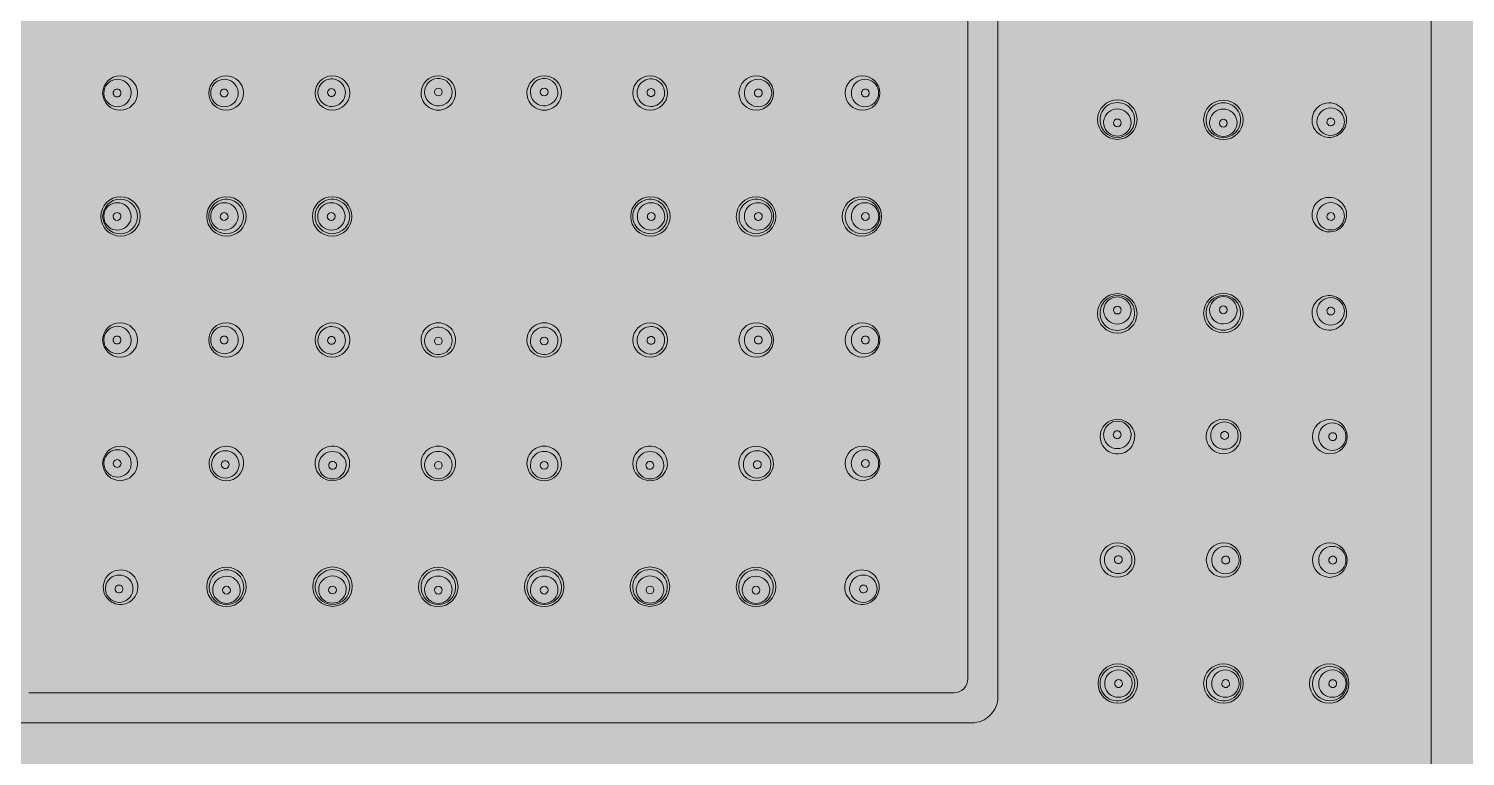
# Model space of a CAD drawing. Header units: metres. Extents: x 8 to 2416, y -346 to 476.
# Drawn here: x 221.1874 to 221.3131, y -110.3535 to -110.2898 of the extents above; entities that cross this region are included whole.
import ezdxf

# ---------------------------------------------------------------- set-up
doc = ezdxf.new("R2010")
doc.units = ezdxf.units.M
doc.linetypes.add('0', pattern=[0])
doc.layers.get('0').update_dxf_attribs({"color": 250, "linetype": '0', "lineweight": 20})
doc.layers.add('baños', color=140, linetype='Continuous', lineweight=0)
doc.layers.add('PLAFON', color=253, linetype='Continuous', lineweight=5)
doc.styles.get("Standard").update_dxf_attribs({"font": 'arial.ttf', "height": 0.1875})

# ---------------------------------------------------------------- blocks, each defined once
blk = doc.blocks.new('A$C3bae67db')
at = {"layer": 'baños'}
for p, q in [((0.1443225757108735, 0.142043857970684), (0.1443225754321134, 0.05795731748658994)), ((0.1416938727786032, 0.1404659088862488), (0.1416938727786032, 0.05953413947369057)), ((0.05953425239812304, 0.05830626942536554), (0.1404660027303066, 0.05830626942536554)), ((0.05795743052766511, 0.05567756672882496), (0.1420428246007646, 0.05567756672882496))]:
    blk.add_line(p, q, dxfattribs=at)
blk.add_lwpolyline([(0.1822216636463319, 0.1822215602621071), (0.01777859148198413, 0.1822215602621071), (0.01777859148198413, 0.0177784880978038), (0.1822216636463319, 0.0177784880978038)], close=True, dxfattribs=at)
for centre, radius in [((0.09537011069431856, 0.1108947767265462), 0.0003427381330779128), ((0.1046301444341111, 0.1108947767265462), 0.0003427381330779128), ((0.1547765172470204, 0.1084808384551543), 0.001726273626168971), ((0.1640530075146867, 0.1084584461727509), 0.001726273626168971), ((0.06756904067282221, 0.1000025628189221), 0.001726273626168971), ((0.0768350682250798, 0.1000025628189221), 0.001726273626168971), ((0.08607355345083079, 0.1000025633621178), 0.001726273626168971), ((0.1139267016775989, 0.1000025633621178), 0.001726273626168971), ((0.1231651869033499, 0.1000025628189221), 0.001726273626168971), ((0.1324312144556075, 0.1000025628189221), 0.001726273626168971), ((0.1547765172470204, 0.0915192099047566), 0.001726273626168971), ((0.1640530075146867, 0.09154160218716001), 0.001726273626168971), ((0.09537011069431856, 0.0891052716333931), 0.0003427381330779128), ((0.1046301444341111, 0.0891052716333931), 0.0003427381330779128), ((0.0768350682250798, 0.0675740050237934), 0.001726273626168971), ((0.0861115584927461, 0.06759639730619682), 0.001726273626168971), ((0.09536712332959496, 0.0675740050237934), 0.001726273626168971), ((0.1046331317988347, 0.0675740050237934), 0.001726273626168971), ((0.1138886966356836, 0.06759639730619682), 0.001726273626168971), ((0.1231651869033499, 0.0675740050237934), 0.001726273626168971), ((0.1548145222889357, 0.05911304384883564), 0.001726273626168971), ((0.1640530075146867, 0.05911304439203136), 0.001726273626168971), ((0.173318640134104, 0.05911006940277375), 0.001726273626168971)]:
    blk.add_circle(centre, radius, dxfattribs=at)
for centre, radius, start, end in [((0.06752527855149992, 0.1107919070824366), 0.001523803867774046, 0.5837768436947157, 179.4152251325285), ((0.06729877940477991, 0.110815379393209), 0.001193765217027741, 19.32207136788142, 180.363403610891), ((0.07680929608221732, 0.1108008638764133), 0.001515211808342921, 0.2639760559234214, 179.7336847053708), ((0.07665652931444811, 0.110812731748176), 0.001198002720139636, 19.54098254232294, 180.1675718781783), ((0.08610443670789891, 0.1108022639173427), 0.001515211808342921, 0.2663152946292405, 179.7360239440766), ((0.08603844434895791, 0.110841258458656), 0.001201160737011495, 8.702909777498146, 147.0834398944907), ((0.09536732874329346, 0.1108130466571069), 0.001508175096699564, 0.3875553460212671, 179.6135214827309), ((0.0953710932307672, 0.1108833412553665), 0.001200198361899698, 199.7612507028317, 179.9592501936951), ((0.1046329263851362, 0.1108130466571069), 0.001508175096699564, 0.386478517269135, 179.6124446539788), ((0.1046291618976625, 0.1108833412553665), 0.001200198361899698, 0.04074980630490895, 340.2387492971683), ((0.1138958184205308, 0.1108022639173427), 0.001515211808342921, 0.2639760559234214, 179.7336847053708), ((0.1139618107794718, 0.110841258458656), 0.001201160737011495, 32.91656010550926, 171.2970902225019), ((0.1231909590462124, 0.1108008638764133), 0.001515211808342921, 0.2663152946292405, 179.7360239440766), ((0.1233437258139816, 0.110812731748176), 0.001198002720139636, 359.8324281218217, 160.4590174576771), ((0.1324749765769297, 0.1107919070824366), 0.001523803867774046, 0.5847748674714536, 179.4162231563053), ((0.1327014757236498, 0.110815379393209), 0.001193765217027741, 359.636596389109, 160.6779286321186), ((0.06752527882002823, 0.1108227180483183), 0.001523801172583426, 180.5737534540958, 359.4252485220948), ((0.06731282925346704, 0.11080775025669), 0.001207791056576054, 179.9972663805075, 199.4636292666915), ((0.06730058426768437, 0.1108002946866904), 0.001193765215403577, 199.3220712593833, 0.3634045924781659), ((0.06726369211531846, 0.1108098626395062), 0.0003407458622599414, 6.35093158794635e-11, 180.3292931579268), ((0.06726370329096198, 0.1108059736208347), 0.0003407568798300127, 179.6753688899595, 0.6539242679389679), ((0.06728653441490451, 0.1108079238233515), 0.001207791059114692, 359.9972673894018, 19.46362924008448), ((0.07680929635802158, 0.1108143751269139), 0.001515209523409549, 180.2445972809356, 359.7530634803589), ((0.07666289127263326, 0.1108091962723208), 0.001204359554630129, 179.9984916965057, 199.6016971446696), ((0.07665732812273518, 0.1108058676051584), 0.001198002774692498, 199.5409847640694, 355.6504272075318), ((0.07663254866423586, 0.1108104583463714), 0.0003418119665339049, 359.8552793012769, 180.1515735499855), ((0.07663254876996461, 0.1108086907326467), 0.0003418119665338834, 179.8552793012768, 0.1515735499854856), ((0.07664612589400122, 0.1108081331269872), 0.001209345381516621, 355.5836531630925, 19.58144326290454), ((0.08610443643209464, 0.1108157751678434), 0.001515209523409549, 180.2469365196411, 359.7554027190644), ((0.08603844434941266, 0.1108412584590255), 0.001201160736598691, 147.0834398431392, 202.9431687113481), ((0.08602225566772859, 0.1108489768958449), 0.0003418119665339049, 359.8484264500146, 180.1447206987231), ((0.08602225556199983, 0.1108472092820918), 0.0003418119665338834, 179.8484264500145, 0.1447206987231602), ((0.08603844435623387, 0.1108412584572918), 0.001201160729709154, 337.4823809651804, 8.702909875497538), ((0.0953673287696688, 0.1108102539195883), 0.001508196546264781, 179.5074288684401, 0.4936479602929344), ((0.09529917106959829, 0.110863793062741), 0.001128460337495796, 178.9640748255869, 199.9974153185455), ((0.1046329263587609, 0.1108102539195883), 0.001508196546264781, 179.5063520397071, 0.4925711315599271), ((0.1047010840588314, 0.110863793062741), 0.001128460337495796, 340.0025846814546, 1.035925174413134), ((0.113895818696335, 0.1108157751678434), 0.001515209523409549, 180.2445972809356, 359.7530634803589), ((0.1139618107721958, 0.1108412584572918), 0.001201160729709154, 171.2970901245025, 202.5176190348197), ((0.1139779994607011, 0.1108489768958449), 0.0003418119665339049, 359.8552793012769, 180.1515735499855), ((0.1139779995664298, 0.1108472092820918), 0.0003418119665338834, 179.8552793012768, 0.1515735499854856), ((0.113961810779017, 0.1108412584590255), 0.001201160736598691, 337.0568312886519, 32.91656015686085), ((0.1231909587704081, 0.1108143751269139), 0.001515209523409549, 180.2469365196411, 359.7554027190644), ((0.1233541292344285, 0.1108081331269872), 0.001209345381516621, 160.4185567370955, 184.4163468369073), ((0.1233429270056945, 0.1108058676051584), 0.001198002774692498, 184.3495727924682, 340.4590152359306), ((0.1233677064641938, 0.1108104583463714), 0.0003418119665339049, 359.8484264500146, 180.1447206987231), ((0.1233677063584651, 0.1108086907326467), 0.0003418119665338834, 179.8484264500145, 0.1447206987231602), ((0.1233373638557964, 0.1108091962723208), 0.001204359554630129, 340.3983028553304, 0.00150830349425744), ((0.1324749763084014, 0.1108227180483183), 0.001523801172583426, 180.5747514779052, 359.4262465459042), ((0.1326996708607453, 0.1108002946866904), 0.001193765215403577, 179.6365954075218, 340.6779287406165), ((0.1327137207135252, 0.1108079238233515), 0.001207791059114692, 160.5363707599155, 180.0027326105982), ((0.1327365518374677, 0.1108059736208347), 0.0003407568798300127, 179.346075732061, 0.324631110040522), ((0.1327365630131112, 0.1108098626395062), 0.0003407458622599414, 359.6707068420732, 179.9999999999365), ((0.13268742587519, 0.11080775025669), 0.001207791056576054, 340.5363707333084, 0.002733619492575247), ((0.08603850400498914, 0.1108251943206753), 0.001195045438537086, 202.2327774254911, 338.1927723495052), ((0.1139617511234405, 0.1108251943206753), 0.001195045438537086, 201.8072276504948, 337.7672225745089), ((0.154777441690177, 0.1084667821483158), 0.001508967363600021, 357.8229479661159, 182.0301807567156), ((0.1547775826986904, 0.1082212243855061), 0.001202472454991783, 0.3589689066509878, 160.1830485852777), ((0.1640520830717573, 0.1084443898659124), 0.001508967363600021, 357.9698192432843, 182.1770520338841), ((0.1640519420630167, 0.1081988321031027), 0.001202472454991783, 19.81695141472233, 179.641031093349), ((0.1733140727449349, 0.1084461868578792), 0.001506273214753162, 99.63511704464479, 220.4695800463549), ((0.1734402821137078, 0.1082990322886026), 0.001200817506817739, 19.91561343165329, 180.0931729945744), ((0.1733119021703455, 0.1084298858001951), 0.001521988814155353, 328.366663832522, 99.45184743878444), ((0.1547774034986755, 0.1084369845677777), 0.001508167584307319, 180.8988493815665, 359.0998149017749), ((0.1547655772292469, 0.1082285817889677), 0.001188687084480606, 160.3205009243842, 179.9977989997734), ((0.1547793454006037, 0.1082361627036228), 0.001202478864778748, 180.359042434974, 339.950480320251), ((0.1547786323117375, 0.1081910681110294), 0.0003427216785175545, 0.3316643734356975, 179.6745511584029), ((0.1547786320986884, 0.1081949986921309), 0.0003427216785174244, 180.3316643732419, 359.6745511585951), ((0.1547913287991118, 0.1082288056054104), 0.001188702755491038, 340.0855827822091, 359.9977080007025), ((0.1640521212630315, 0.1084145922853459), 0.001508167584307319, 180.9001850982253, 359.1011506184335), ((0.1640381959625952, 0.108206413323007), 0.001188702755491038, 180.0022919992975, 199.9144172177911), ((0.1640501793613307, 0.108213770421191), 0.001202478864778748, 200.049519679749, 359.640957565026), ((0.1640508924499695, 0.1081686758285976), 0.0003427216785175545, 0.325448841597066, 179.6683356265643), ((0.164050892663246, 0.1081726064097275), 0.0003427216785174244, 180.3254488414049, 359.6683356267581), ((0.1640639475326875, 0.1082061895065642), 0.001188687084480606, 0.002201000226615922, 19.67949907561579), ((0.1734356376564588, 0.1082969560755096), 0.001196171468180108, 179.9940856858028, 199.7164971101882), ((0.1734381148687785, 0.1083037893557623), 0.001200821812368165, 199.9835494131536, 0.09291659226688478), ((0.1734588334377545, 0.108278220764408), 0.0003432313649668054, 110.3438179429309, 186.406851776728), ((0.1734560616412377, 0.108278097368288), 0.000340463161306216, 186.4382666950108, 260.3435083406337), ((0.173458890532876, 0.1082801680536427), 0.0003414261719296849, 36.66222727331039, 110.4664079093241), ((0.1734582032268204, 0.1082805590115079), 0.0003417448353014675, 324.1962748123012, 36.54084338243083), ((0.1734427568749393, 0.1083058592555695), 0.00119617823364954, 359.9941310564691, 19.64854227943749), ((0.1733287946379019, 0.1084352418871966), 0.001510474982378461, 219.7912758758021, 327.8576029366485), ((0.1734564565740779, 0.1082810723575456), 0.0003434622621792048, 260.361806671973, 324.2972788445858), ((0.06752492246909014, 0.09998721846408642), 0.00152379913724904, 0.4815084169714707, 179.5184915830285), ((0.06729974801027083, 0.1000101427001923), 0.001193729488785252, 359.5143326426547, 160.681163080058), ((0.07680050007337513, 0.1000014306518366), 0.001506514668338149, 126.6365019344265, 180.0534909585633), ((0.07665631512116988, 0.1000060685709556), 0.001197938431549503, 359.8323604302385, 160.4660116733307), ((0.07680935043521231, 0.0999902052850743), 0.00152080370815291, 62.66042759306035, 126.6516953464654), ((0.0768158139161983, 0.1000000324133552), 0.001509106328667489, 15.44699995191785, 62.70706108587409), ((0.08609280775971229, 0.1000000329565509), 0.001509106328667489, 117.2929389141259, 164.5530000480822), ((0.08601186279378226, 0.1000060691141798), 0.001197938431549503, 19.53398832666936, 180.1676395697615), ((0.08609927124069827, 0.09999020582829843), 0.00152080370815291, 53.34830465353465, 117.3395724069396), ((0.08610812160253545, 0.1000014311950324), 0.001506514668338149, 359.9465090414367, 53.3634980655735), ((0.1138921335258942, 0.1000014311950324), 0.001506514668338149, 126.6365019344265, 180.0534909585633), ((0.1139883923346474, 0.1000060691141798), 0.001197938431549503, 359.8323604302385, 160.4660116733307), ((0.1139009838877314, 0.09999020582829843), 0.00152080370815291, 62.66042759306035, 126.6516953464654), ((0.1139074473687174, 0.1000000329565509), 0.001509106328667489, 15.44699995191785, 62.70706108587409), ((0.1231844412122314, 0.1000000324133552), 0.001509106328667489, 117.2929389141259, 164.5530000480822), ((0.1233439400072598, 0.1000060685709556), 0.001197938431549503, 19.53398832666936, 180.1676395697615), ((0.1231909046932174, 0.0999902052850743), 0.00152080370815291, 53.34830465353465, 117.3395724069396), ((0.1231997550550545, 0.1000014306518366), 0.001506514668338149, 359.9465090414367, 53.3634980655735), ((0.1324753326595669, 0.09998721846408642), 0.00152379913724904, 0.4815084169714707, 179.5184915830285), ((0.1327005071181588, 0.1000101427001923), 0.001193729488785252, 19.31883691994197, 180.4856673573453), ((0.1733140727449349, 0.1001681136695467), 0.001506273214753162, 99.63511704464479, 220.4695800463549), ((0.1734402821137078, 0.1000209591002701), 0.001200817506817739, 19.91561343165329, 180.0931729945744), ((0.1733119021703455, 0.1001518126118626), 0.001521988814155353, 328.366663832522, 99.45184743878444), ((0.06752492246909014, 0.1000179995156927), 0.001523851350039296, 180.6758761340693, 359.3241238659307), ((0.0672976013526636, 0.09999550554436354), 0.001194191915340333, 179.7832012068268, 340.6623966942979), ((0.06733929721934828, 0.09999552636644893), 0.001235887417606161, 160.6482721695431, 179.7914807641896), ((0.06726274891474304, 0.1000045086041936), 0.0003407503923429775, 359.2459407059762, 180.7540592940236), ((0.06726274891474304, 0.1000005923474347), 0.0003407213562947965, 180.0955432162111, 359.9044567837889), ((0.06728559987385552, 0.1000025060600578), 0.001207837290240649, 340.537568001467, 359.8822677890739), ((0.07680047862771744, 0.1000036135259492), 0.001506496842203655, 180.1365117840078, 235.2142598131893), ((0.0766619757325202, 0.1000025931878596), 0.001204436081000226, 160.4002387764176, 180.1222094087611), ((0.07665547595178168, 0.09999905347057592), 0.001197933953633447, 179.9535721002179, 340.4661922248824), ((0.0766313511673502, 0.1000034532294691), 0.0003418063086853633, 359.4251909468629, 180.574809053137), ((0.0766313511673502, 0.1000016607745167), 0.0003417930261405343, 180.2743482528581, 359.7256517471419), ((0.07664981364308687, 0.1000025335788948), 0.001204434782080665, 340.4002334721913, 0.001426747796174793), ((0.07682200609218626, 0.100002391987168), 0.001502509496179472, 325.0549561738853, 15.42316380291073), ((0.08608661558372432, 0.1000023925303921), 0.001502509496179472, 164.5768361970892, 214.9450438261147), ((0.08601836427186527, 0.1000025341220905), 0.001204434782080665, 179.9985732522038, 199.5997665278087), ((0.08601270196317046, 0.09999905401377163), 0.001197933953633447, 199.5338077751176, 0.04642789978211763), ((0.0860008266408272, 0.1000034537726933), 0.0003418063086853633, 359.4251909468629, 180.574809053137), ((0.0860008266408272, 0.1000016613177408), 0.0003417930261405343, 180.2743482528581, 359.7256517471419), ((0.08610814304819314, 0.1000036140691734), 0.001506496842203655, 304.7857401868107, 359.8634882159906), ((0.08600620218243193, 0.1000025937310554), 0.001204436081000226, 359.8777905912389, 19.59976122358242), ((0.1138921120802365, 0.1000036140691734), 0.001506496842203655, 180.1365117840078, 235.2142598131893), ((0.1139940529459977, 0.1000025937310554), 0.001204436081000226, 160.4002387764176, 180.1222094087611), ((0.1139875531652592, 0.09999905401377163), 0.001197933953633447, 179.9535721002179, 340.4661922248824), ((0.1139994284876025, 0.1000034537726933), 0.0003418063086853633, 359.4251909468629, 180.574809053137), ((0.1139994284876025, 0.1000016613177408), 0.0003417930261405343, 180.2743482528581, 359.7256517471419), ((0.1139818908565644, 0.1000025341220905), 0.001204434782080665, 340.4002334721913, 0.001426747796174793), ((0.1139136395447053, 0.1000023925303921), 0.001502509496179472, 325.0549561738853, 15.42316380291073), ((0.1231782490362434, 0.100002391987168), 0.001502509496179472, 164.5768361970892, 214.9450438261147), ((0.1233504414853428, 0.1000025335788948), 0.001204434782080665, 179.9985732522038, 199.5997665278087), ((0.1233447791768754, 0.09999905347057592), 0.001197933953633447, 199.5338077751176, 0.04642789978211763), ((0.1233689039610795, 0.1000034532294691), 0.0003418063086853633, 359.4251909468629, 180.574809053137), ((0.1233689039610795, 0.1000016607745167), 0.0003417930261405343, 180.2743482528581, 359.7256517471419), ((0.1231997765007122, 0.1000036135259492), 0.001506496842203655, 304.7857401868107, 359.8634882159906), ((0.1233382793959095, 0.1000025931878596), 0.001204436081000226, 359.8777905912389, 19.59976122358242), ((0.1324753326595669, 0.1000179995156927), 0.001523851350039296, 180.6758761340693, 359.3241238659307), ((0.1327146552545742, 0.1000025060600578), 0.001207837290240649, 180.1177322109262, 199.462431998533), ((0.1327026537757661, 0.09999550554436354), 0.001194191915340333, 199.3376033057018, 0.2167987931731728), ((0.1327375062136866, 0.1000045086041936), 0.0003407503923429775, 359.2459407059762, 180.7540592940236), ((0.1327375062136866, 0.1000005923474347), 0.0003407213562947965, 180.0955432162111, 359.9044567837889), ((0.1326609579090814, 0.09999552636644893), 0.001235887417606161, 0.2085192358103739, 19.35172783045692), ((0.1733287946379019, 0.100157168698864), 0.001510474982378461, 219.7912758758021, 327.8576029366485), ((0.1734356376564588, 0.1000188828871771), 0.001196171468180108, 179.9940856858028, 199.7164971101882), ((0.1734381148687785, 0.1000257161674298), 0.001200821812368165, 199.9835494131536, 0.09291659226688478), ((0.1734588334377545, 0.1000001475760754), 0.0003432313649668054, 110.3438179429309, 186.406851776728), ((0.1734560616412377, 0.1000000241799555), 0.000340463161306216, 186.4382666950108, 260.3435083406337), ((0.173458890532876, 0.1000020948653102), 0.0003414261719296849, 36.66222727331039, 110.4664079093241), ((0.1734564565740779, 0.1000029991692131), 0.0003434622621792048, 260.361806671973, 324.2972788445858), ((0.1734582032268204, 0.1000024858231754), 0.0003417448353014675, 324.1962748123012, 36.54084338243083), ((0.1734427568749393, 0.1000277860672369), 0.00119617823364954, 359.9941310564691, 19.64854227943749), ((0.07680913716711757, 0.1000129524994904), 0.001519107682017091, 235.1470028587918, 325.0064798470243), ((0.08609948450879301, 0.1000129530427145), 0.001519107682017091, 214.9935201529758, 304.8529971412081), ((0.1139007706196367, 0.1000129530427145), 0.001519107682017091, 235.1470028587918, 325.0064798470243), ((0.1231911179613121, 0.1000129524994904), 0.001519107682017091, 214.9935201529758, 304.8529971412081), ((0.1547774034986755, 0.09156306379213319), 0.001508167584307319, 0.9001850982249275, 179.1011506184335), ((0.1640521212630315, 0.09158545607456503), 0.001508167584307319, 0.8988493815665013, 179.0998149017747), ((0.1733287946379019, 0.09156480647271437), 0.001510474982378461, 32.14239706335145, 140.2087241241978), ((0.1547793454006037, 0.09176388565628812), 0.001202478864778748, 20.04951967974874, 179.640957565026), ((0.1547655772292469, 0.09177146657094326), 0.001188687084480606, 180.0022010002266, 199.679499075616), ((0.1547775826986904, 0.09177882397440484), 0.001202472454991783, 199.8169514147223, 359.6410310933491), ((0.1547786320986884, 0.09180504966778003), 0.0003427216785174244, 0.3254488414049065, 179.6683356267581), ((0.1547786323117375, 0.09180898024888151), 0.0003427216785175545, 180.3254488415971, 359.6683356265643), ((0.1547913287991118, 0.09177124275450055), 0.001188702755491038, 0.00229199929753495, 19.91441721779088), ((0.1640381959625952, 0.09179363503690396), 0.001188702755491038, 160.0855827822087, 179.9977080007025), ((0.1640519420630167, 0.09180121625680826), 0.001202472454991783, 180.358968906651, 340.1830485852777), ((0.1640501793613307, 0.09178627793871996), 0.001202478864778748, 0.3590424349740219, 159.9504803202513), ((0.164050892663246, 0.09182744195018344), 0.0003427216785174244, 0.3316643732419094, 179.6745511585951), ((0.1640508924499695, 0.09183137253131335), 0.0003427216785175545, 180.3316643734357, 359.6745511584029), ((0.1640639475326875, 0.09179385885334668), 0.001188687084480606, 340.320500924384, 359.9977989997734), ((0.1733140727449349, 0.09155386150203171), 0.001506273214753162, 139.5304199536451, 260.3648829553553), ((0.1734356376564588, 0.09170309228440132), 0.001196171468180108, 160.2835028898118, 180.0059143141971), ((0.1734381148687785, 0.09169625900414857), 0.001200821812368165, 359.9070834077331, 160.0164505868466), ((0.1733119021703455, 0.09157016255971584), 0.001521988814155353, 260.5481525612156, 31.63333616747779), ((0.1734588334377545, 0.09172182759550296), 0.0003432313649668054, 173.5931482232722, 249.6561820570691), ((0.1734560616412377, 0.09172195099162295), 0.000340463161306216, 99.65649165936632, 173.5617333049894), ((0.1734564565740779, 0.09171897600236534), 0.0003434622621792048, 35.70272115541402, 99.63819332802701), ((0.1734582032268204, 0.09171948934840302), 0.0003417448353014675, 323.4591566175689, 35.80372518769882), ((0.06752527882002823, 0.08917733031159258), 0.001523801172583426, 0.5747514779052038, 179.4262465459042), ((0.07680929635802158, 0.08918567323299698), 0.001515209523409549, 0.2469365196410936, 179.7554027190644), ((0.08610443643209464, 0.08918427319206756), 0.001515209523409549, 0.244597280935595, 179.7530634803589), ((0.0953673287696688, 0.0891897944403226), 0.001508196546264781, 359.5063520397071, 180.4925711315599), ((0.1046329263587609, 0.0891897944403226), 0.001508196546264781, 359.5074288684401, 180.4936479602929), ((0.113895818696335, 0.08918427319206756), 0.001515209523409549, 0.2469365196410936, 179.7554027190644), ((0.1231909587704081, 0.08918567323299698), 0.001515209523409549, 0.244597280935595, 179.7530634803589), ((0.1324749763084014, 0.08917733031159258), 0.001523801172583426, 0.5737534540958034, 179.4252485220948), ((0.154777441690177, 0.09153326621159508), 0.001508967363600021, 177.9698192432843, 2.177052033884066), ((0.1640520830717573, 0.09155565849399849), 0.001508967363600021, 177.8229479661159, 2.030180756715632), ((0.1734402821137078, 0.09170101607130832), 0.001200817506817739, 179.9068270054256, 340.0843865683467), ((0.173458890532876, 0.09171988030626821), 0.0003414261719296849, 249.5335920906759, 323.3377727266896), ((0.1734427568749393, 0.09169418910434146), 0.00119617823364954, 340.3514577205627, 0.005868943530813565), ((0.06731282925346704, 0.08919229810322093), 0.001207791056576054, 160.5363707333084, 180.0027336194925), ((0.06730058426768437, 0.08919975367322053), 0.001193765215403577, 359.6365954075218, 160.6779287406165), ((0.06726370329096198, 0.08919407473907626), 0.0003407568798300127, 359.346075732061, 180.3246311100405), ((0.07666289127263326, 0.08919085208759014), 0.001204359554630129, 160.3983028553304, 180.0015083034943), ((0.07665732812273518, 0.0891941807547525), 0.001198002774692498, 4.349572792468204, 160.4590152359306), ((0.07663254876996461, 0.08919135762729269), 0.0003418119665338834, 359.8484264500146, 180.1447206987231), ((0.07664612589400122, 0.08919191523292369), 0.001209345381516621, 340.4185567370939, 4.416346836907331), ((0.08603844434941266, 0.08915878990091386), 0.001201160736598691, 157.0568312886519, 212.9165601568608), ((0.08603850400498914, 0.08917485403923564), 0.001195045438537086, 21.80722765049478, 157.7672225745089), ((0.08602225556199983, 0.08915283907781912), 0.0003418119665338834, 359.8552793012769, 180.1515735499855), ((0.08603844435623387, 0.08915878990261916), 0.001201160729709154, 351.2970901245022, 22.51761903481964), ((0.09529917106959829, 0.08913625529719837), 0.001128460337495796, 160.0025846814546, 181.0359251744131), ((0.0953710932307672, 0.08911670710454445), 0.001200198361899698, 180.0407498063049, 160.2387492971683), ((0.1046291618976625, 0.08911670710454445), 0.001200198361899698, 19.76125070283169, 359.9592501936951), ((0.1047010840588314, 0.08913625529719837), 0.001128460337495796, 358.9640748255869, 19.99741531854547), ((0.1139618107721958, 0.08915878990261916), 0.001201160729709154, 157.4823809651803, 188.7029098754976), ((0.1139617511234405, 0.08917485403923564), 0.001195045438537086, 22.2327774254911, 158.1927723495052), ((0.1139779995664298, 0.08915283907781912), 0.0003418119665338834, 359.8484264500146, 180.1447206987231), ((0.113961810779017, 0.08915878990091386), 0.001201160736598691, 327.0834398431392, 22.94316871134812), ((0.1233541292344285, 0.08919191523292369), 0.001209345381516621, 175.5836531630927, 199.5814432629045), ((0.1233429270056945, 0.0891941807547525), 0.001198002774692498, 19.54098476406944, 175.6504272075318), ((0.1233677063584651, 0.08919135762729269), 0.0003418119665338834, 359.8552793012769, 180.1515735499855), ((0.1233373638557964, 0.08919085208759014), 0.001204359554630129, 359.9984916965058, 19.6016971446696), ((0.1326996708607453, 0.08919975367322053), 0.001193765215403577, 19.32207125938354, 180.3634045924782), ((0.1327365518374677, 0.08919407473907626), 0.0003407568798300127, 359.6753688899595, 180.6539242679389), ((0.13268742587519, 0.08919229810322093), 0.001207791056576054, 359.9972663805075, 19.46362926669158), ((0.06752527855149992, 0.08920814127750276), 0.001523803867774046, 180.5847748674714, 359.4162231563053), ((0.06729877940477991, 0.08918466896670196), 0.001193765217027741, 179.636596389109, 340.6779286321186), ((0.06726369211531846, 0.08919018572040471), 0.0003407458622599414, 179.6707068420732, 359.9999999999364), ((0.06728653441490451, 0.08919212453655945), 0.001207791059114692, 340.5363707599155, 0.002732610598238034), ((0.07680929608221732, 0.08919918448349762), 0.001515211808342921, 180.2663152946292, 359.7360239440766), ((0.07665652931444811, 0.08918731661173496), 0.001198002720139636, 179.8324281218217, 340.459017457677), ((0.07663254866423586, 0.08918959001353954), 0.0003418119665339049, 179.8484264500145, 0.1447206987231602), ((0.08610443670789891, 0.0891977844425682), 0.001515211808342921, 180.2639760559234, 359.7336847053708), ((0.08603844434895791, 0.08915878990125492), 0.001201160737011495, 212.9165601055092, 351.2970902225019), ((0.08602225566772859, 0.0891510714640944), 0.0003418119665339049, 179.8552793012768, 0.1515735499854856), ((0.09536732874329346, 0.08918700170280403), 0.001508175096699564, 180.3864785172691, 359.6124446539787), ((0.1046329263851362, 0.08918700170280403), 0.001508175096699564, 180.3875553460212, 359.6135214827309), ((0.1138958184205308, 0.0891977844425682), 0.001515211808342921, 180.2663152946292, 359.7360239440766), ((0.1139618107794718, 0.08915878990125492), 0.001201160737011495, 188.7029097774981, 327.0834398944908), ((0.1139779994607011, 0.0891510714640944), 0.0003418119665339049, 179.8484264500145, 0.1447206987231602), ((0.1231909590462124, 0.08919918448349762), 0.001515211808342921, 180.2639760559234, 359.7336847053708), ((0.1233437258139816, 0.08918731661173496), 0.001198002720139636, 199.5409825423229, 0.1675718781782871), ((0.1233677064641938, 0.08918959001353954), 0.0003418119665339049, 179.8552793012768, 0.1515735499854856), ((0.1324749765769297, 0.08920814127750276), 0.001523803867774046, 180.5837768436947, 359.4152251325286), ((0.1327137207135252, 0.08919212453655945), 0.001207791059114692, 179.9972673894018, 199.4636292400845), ((0.1327014757236498, 0.08918466896670196), 0.001193765217027741, 199.3220713678814, 0.3634036108910048), ((0.1327365630131112, 0.08919018572040471), 0.0003407458622599414, 180.0000000000635, 0.3292931579268081), ((0.154786836550576, 0.08073556000089965), 0.001509211767642307, 346.828532229629, 179.243894026229), ((0.1547810611678155, 0.0808845148123929), 0.001200928035992184, 19.83266307732556, 180.07419896696), ((0.1640625269920033, 0.0807391002448945), 0.001510641993610608, 0.5809473250861245, 179.4860116572814), ((0.1641505201607938, 0.08082154378626782), 0.001200928035992184, 359.92580103304, 160.1673369226745), ((0.1733614606739788, 0.08071486925328131), 0.001523564837230641, 0.5749321923366639, 179.4273566964525), ((0.1735862064351945, 0.08073844151624243), 0.00119389333313216, 359.6410510969565, 160.6700218788731), ((0.1547853672098167, 0.0807235303286653), 0.001507949430811743, 178.7861149333493, 347.2863113225147), ((0.1547798548890764, 0.08088295959148795), 0.00119972075021922, 180, 199.6894084976491), ((0.1547802005598182, 0.08088561439151576), 0.001200943033476937, 199.8031047080193, 0.06684714840780348), ((0.1547664994543734, 0.08089826109928921), 0.0003424123588573842, 0.09251265869286474, 180.098022152865), ((0.1547664995091704, 0.08089822817506942), 0.0003424123588572697, 180.092512941707, 0.09802186985085153), ((0.1547814238101832, 0.08088707946535223), 0.001199718968097798, 359.996946844907, 19.72332169044347), ((0.1640625266116071, 0.08073975106810494), 0.001510635915196017, 179.5106951228642, 0.5562638595076828), ((0.1641513807687911, 0.08082264336539069), 0.001200943033476937, 179.9331528515922, 340.1968952919807), ((0.1641501575181987, 0.08082410843922716), 0.001199718968097798, 160.2766783095566, 180.003053155093), ((0.1641650818194389, 0.08083525714891593), 0.0003424123588572697, 179.9019781301492, 359.907487058293), ((0.164165081874236, 0.08083529007316415), 0.0003424123588573842, 359.901977847135, 179.9074873413072), ((0.1641517264395329, 0.08081998856536288), 0.00119972075021922, 340.3105915023508, 0), ((0.1733614600732576, 0.0807449452451543), 0.001523560504830024, 180.5584262577229, 359.4438626310407), ((0.173584445973594, 0.08072361626693336), 0.001193893552601191, 179.6382842799193, 340.6700129615115), ((0.1735982511823035, 0.08073115342241621), 0.001207674969753276, 160.5328952600329, 180), ((0.1736210393162505, 0.08073312284150447), 0.0003407760450880885, 359.6740150187168, 180.3195815854411), ((0.1736210391018371, 0.0807292832488109), 0.0003407760450881728, 179.6740150186533, 0.3195815855062213), ((0.1735724013722315, 0.0807309041129507), 0.00120767496975197, 340.5328952513857, 0.00274696578805152), ((0.06752622073366865, 0.0783676869765415), 0.001523560504830024, 0.5584262577229699, 179.4438626310407), ((0.06730323483333223, 0.07838901595476244), 0.001193893552601191, 359.6382842799194, 160.6700129615116), ((0.07682554912815931, 0.07837585614284848), 0.001510635915196017, 359.5106951228642, 180.5562638595077), ((0.07673669497097535, 0.07829296384556272), 0.001200943033476937, 359.9331528515922, 160.1968952919805), ((0.08610270852994972, 0.07839207688228811), 0.001507949430811743, 358.7861149333493, 167.2863113225147), ((0.08610787517994822, 0.07822999281943765), 0.001200943033476937, 19.80310470801955, 180.0668471484078), ((0.09536749553893742, 0.07839150085185764), 0.001508573317714411, 358.8207356911439, 181.1783762100055), ((0.09536814589654341, 0.07823566580440655), 0.00120197248215199, 0.1605960866830021, 160.2331046607045), ((0.1046327595894923, 0.07839150085185764), 0.001508573317714411, 358.8216237899945, 181.1792643088561), ((0.1046321092318863, 0.07823566580440655), 0.00120197248215199, 19.76689533929529, 179.839403913317), ((0.1138975465984799, 0.07839207688228811), 0.001507949430811743, 12.71368867748525, 181.2138850666507), ((0.1138923799484814, 0.07822999281943765), 0.001200943033476937, 359.9331528515922, 160.1968952919805), ((0.1231747060002704, 0.07837585614284848), 0.001510635915196017, 359.4437361404923, 180.4893048771358), ((0.1232635601574543, 0.07829296384556272), 0.001200943033476937, 19.80310470801955, 180.0668471484078), ((0.132474034394761, 0.0783676869765415), 0.001523560504830024, 0.5561373689593011, 179.441573742277), ((0.1326970202950974, 0.07838901595476244), 0.001193893552601191, 19.32998703848845, 180.3617157200807), ((0.0675262201329474, 0.0783977629684145), 0.001523564837230641, 180.5749321923367, 359.4273566964525), ((0.06730147437173173, 0.07837419070545337), 0.00119389333313216, 179.6410510969565, 340.6700218788732), ((0.06731527943469473, 0.07838172810874511), 0.00120767496975197, 160.5328952513857, 180.002746965788), ((0.06726664149067574, 0.07837950938019134), 0.0003407760450880885, 179.6740150187168, 0.3195815854410826), ((0.06726664170508911, 0.0783833489728849), 0.0003407760450881728, 359.6740150186533, 180.3195815855062), ((0.0672894296246227, 0.07838147879927959), 0.001207674969753276, 340.5328952600327, 0), ((0.07682554874776315, 0.07837650696605891), 0.001510641993610608, 180.5809473250861, 359.4860116572814), ((0.07673755557897266, 0.07829406342468559), 0.001200928035992184, 179.92580103304, 340.1673369226742), ((0.07673634930023354, 0.07829561864559054), 0.00119972075021922, 160.3105915023508, 180), ((0.07672299392032755, 0.07828035006203748), 0.0003424123588572697, 359.9019781301491, 179.907487058293), ((0.0767229938655305, 0.07828031713778927), 0.0003424123588573842, 179.9019778471349, 359.9074873413071), ((0.07673791822156772, 0.07829149877172625), 0.001199718968097798, 340.2766783095563, 0.003053155092960894), ((0.08610123918919044, 0.07838004721005376), 0.001509211767642307, 166.828532229629, 359.243894026229), ((0.08610665192958322, 0.07822852774560118), 0.001199718968097798, 179.996946844907, 199.7233216904437), ((0.08610701457195091, 0.07823109239856052), 0.001200928035992184, 199.8326630773257, 0.07419896695995848), ((0.08612157623059602, 0.078217379035884), 0.0003424123588572697, 0.09251294170702966, 180.0980218698508), ((0.08612157628539308, 0.0782173461116642), 0.0003424123588573842, 180.0925126586928, 0.09802215286506169), ((0.08610822085069003, 0.07823264761946547), 0.00119972075021922, 0, 19.68940849764915), ((0.09536749544457734, 0.07837916770522924), 0.001508369991397104, 180.7099927432195, 359.2891192542868), ((0.09536296503841868, 0.0782389326812094), 0.001195992791243886, 160.2964487053673, 179.9991928352202), ((0.0953689405916407, 0.07824231153565364), 0.001201973046303671, 180.1602606542315, 340.0846719199311), ((0.09536871337598996, 0.0782146922411684), 0.0003427171174496419, 0.1454795033560317, 179.8585834045856), ((0.09536871331505381, 0.07821640832047905), 0.000342717117449731, 180.1454795032274, 359.8585834046492), ((0.0953741167763269, 0.0782390521825036), 0.001195996880989198, 340.1470106921285, 359.9991694389859), ((0.1046327596838523, 0.07837916770522924), 0.001508369991397104, 180.7108807457132, 359.2900072567805), ((0.1046261383523301, 0.0782390521825036), 0.001195996880989198, 180.0008305610141, 199.8529893078715), ((0.104631314536789, 0.07824231153565364), 0.001201973046303671, 199.915328080069, 359.8397393457685), ((0.1046315417524397, 0.0782146922411684), 0.0003427171174496419, 0.1414165954143968, 179.854520496644), ((0.1046315418133759, 0.07821640832047905), 0.000342717117449731, 180.1414165953509, 359.8545204967726), ((0.104637290090011, 0.0782389326812094), 0.001195992791243886, 0.0008071647797915169, 19.70355129463271), ((0.1138990159392392, 0.07838004721005376), 0.001509211767642307, 180.756105973771, 13.17146777037103), ((0.1138932405564788, 0.07823109239856052), 0.001200928035992184, 179.92580103304, 340.1673369226742), ((0.1138920342777396, 0.07823264761946547), 0.00119972075021922, 160.3105915023508, 180), ((0.1138786788430366, 0.0782173461116642), 0.0003424123588573842, 179.9019778471349, 359.9074873413071), ((0.1138786788978337, 0.078217379035884), 0.0003424123588572697, 359.9019781301491, 179.907487058293), ((0.1138936031990738, 0.07822852774560118), 0.001199718968097798, 340.2766783095563, 0.003053155092960894), ((0.1231747063806665, 0.07837650696605891), 0.001510641993610608, 180.5139883427186, 359.4190526749139), ((0.1232623369068619, 0.07829149877172625), 0.001199718968097798, 179.996946844907, 199.7233216904437), ((0.123262699549457, 0.07829406342468559), 0.001200928035992184, 199.8326630773257, 0.07419896695995848), ((0.1232772612081021, 0.07828035006203748), 0.0003424123588572697, 0.09251294170702966, 180.0980218698508), ((0.1232772612628992, 0.07828031713778927), 0.0003424123588573842, 180.0925126586928, 0.09802215286506169), ((0.1232639058281961, 0.07829561864559054), 0.00119972075021922, 0, 19.68940849764915), ((0.1324740349954823, 0.0783977629684145), 0.001523564837230641, 180.5726433035458, 359.4250678076634), ((0.1327108255040343, 0.07838147879927959), 0.001207674969753276, 180, 199.4671047399674), ((0.1326987807566979, 0.07837419070545337), 0.00119389333313216, 199.3299781211269, 0.3589489030434814), ((0.1327336134233406, 0.0783833489728849), 0.0003407760450881728, 359.6804184144938, 180.3259849813467), ((0.1327336136377539, 0.07837950938019134), 0.0003407760450880885, 179.6804184145589, 0.3259849812831996), ((0.1326849756937349, 0.07838172810874511), 0.00120767496975197, 359.997253034212, 19.4671047486143), ((0.1547836390318675, 0.06991782276838521), 0.001515211808342921, 0.2639760559234214, 179.7336847053708), ((0.1548496313908085, 0.0699568173096985), 0.001201160737011495, 32.91656010550902, 171.2970902225019), ((0.1548496313903538, 0.06995681731003955), 0.001201160736598691, 337.0568312886517, 32.91656015686062), ((0.1640787796575491, 0.0699164227274558), 0.001515211808342921, 0.2663152946292405, 179.7360239440766), ((0.1642315464253183, 0.06992829059921846), 0.001198002720139636, 359.8324281218217, 160.4590174576769), ((0.1733624022554263, 0.06990449094419304), 0.001523803867774046, 0.5847748674714536, 179.4162231563053), ((0.1735889014021463, 0.06992796325499384), 0.001193765217027741, 359.636596389109, 160.6779286321186), ((0.1547836393076718, 0.06993133401888585), 0.001515209523409549, 180.2445972809356, 359.7530634803589), ((0.1548496313835326, 0.06995681730833425), 0.001201160729709154, 171.2970901245023, 202.5176190348198), ((0.1548495717347773, 0.06994075317171777), 0.001195045438537086, 201.8072276504948, 337.7672225745089), ((0.1548658200720379, 0.06996453574685901), 0.0003418119665339049, 359.8552793012769, 180.1515735499855), ((0.1548658201777666, 0.06996276813313429), 0.0003418119665338834, 179.8552793012768, 0.1515735499854856), ((0.1640787793817449, 0.06992993397795644), 0.001515209523409549, 180.2469365196411, 359.7554027190644), ((0.1642419498457652, 0.06992369197802972), 0.001209345381516621, 160.4185567370938, 184.4163468369075), ((0.1642307476170313, 0.06992142645620092), 0.001198002774692498, 184.3495727924682, 340.4590152359306), ((0.1642555270755306, 0.06992601719741387), 0.0003418119665339049, 359.8484264500146, 180.1447206987231), ((0.1642555269698018, 0.06992424958366072), 0.0003418119665338834, 179.8484264500145, 0.1447206987231602), ((0.1642251844671332, 0.06992475512336327), 0.001204359554630129, 340.3983028553304, 0.00150830349425744), ((0.173362401986898, 0.06993530191010322), 0.001523801172583426, 180.5747514779052, 359.4262465459042), ((0.1735870965392419, 0.06991287854847528), 0.001193765215403577, 179.6365954075218, 340.6779287406163), ((0.1736011463920217, 0.06992050768513636), 0.001207791059114692, 160.5363707599157, 180.0027326105982), ((0.1736239775159643, 0.06991855748261955), 0.0003407568798300127, 179.346075732061, 0.324631110040522), ((0.1736239886916078, 0.06992244650129109), 0.0003407458622599414, 359.6707068420732, 179.9999999999365), ((0.1735748515534592, 0.06992033411847487), 0.001207791056576054, 340.5363707333082, 0.002733619492575247), ((0.06757577863658071, 0.06754246966197996), 0.001521988814155353, 80.54815256121562, 211.633336167478), ((0.06744739869321847, 0.06741161615038749), 0.001200817506817739, 359.9068270054257, 160.0843865683467), ((0.06757360806199131, 0.0675587707196641), 0.001506273214753162, 319.5304199536451, 80.36488295535518), ((0.07683599266800911, 0.06755994871695492), 0.001508967363600021, 357.8229479661159, 182.0301807567156), ((0.0768361336767498, 0.06731439095414515), 0.001202472454991783, 0.3589689066509878, 160.1830485852777), ((0.08611063404958941, 0.06758234099935834), 0.001508967363600021, 357.9698192432843, 182.1770520338841), ((0.0861104930410761, 0.06733678323654857), 0.001202472454991783, 19.81695141472233, 179.641031093349), ((0.09536732375926249, 0.06756132956913774), 0.001508910434373833, 357.9993150835641, 182.0003996025396), ((0.09536676056376336, 0.06731936279231121), 0.001202398407140004, 0.3318408663501854, 160.2005550083285), ((0.1046329313691672, 0.06756132956913774), 0.001508910434373833, 357.9996003974603, 182.0006849164359), ((0.1046334945648937, 0.06731936279231121), 0.001202398407140004, 19.79944499167146, 179.6681591336499), ((0.1138896210788403, 0.06758234099935834), 0.001508967363600021, 357.8229479661159, 182.0301807567156), ((0.1138897620873536, 0.06733678323654857), 0.001202472454991783, 0.3589689066509878, 160.1830485852777), ((0.1231642624604206, 0.06755994871695492), 0.001508967363600021, 357.9698192432843, 182.1770520338841), ((0.1231641214516799, 0.06731439095414515), 0.001202472454991783, 19.81695141472233, 179.641031093349), ((0.1324266470664384, 0.0675587707196641), 0.001506273214753162, 99.63511704464473, 220.4695800463546), ((0.1325528564352112, 0.06741161615038749), 0.001200817506817739, 19.91561343165329, 180.0931729945744), ((0.132424476491849, 0.06754246966197996), 0.001521988814155353, 328.3666638325218, 99.45184743878438), ((0.06744956593814777, 0.06741637321754723), 0.001200821812368165, 179.9070834077331, 340.0164505868464), ((0.06744492393198698, 0.06741844311735434), 0.00119617823364954, 160.3514577205625, 180.0058689435308), ((0.06755888616902439, 0.06754782574898144), 0.001510474982378461, 212.1423970633515, 320.2087241241978), ((0.06742947758010587, 0.06739314287329279), 0.0003417448353014675, 143.4591566175692, 215.8037251876988), ((0.06743122423284831, 0.06739365621933047), 0.0003434622621792048, 215.7027211554143, 279.638193328027), ((0.06742879027405024, 0.0673927519154276), 0.0003414261719296849, 69.53359209067591, 143.3377727266896), ((0.06743161916568852, 0.06739068123007286), 0.000340463161306216, 279.6564916593664, 353.5617333049892), ((0.06742884736917176, 0.06739080462619285), 0.0003432313649668054, 353.593148223272, 69.65618205706909), ((0.06745204315046749, 0.06740953993729448), 0.001196171468180108, 340.2835028898117, 0.005914314197119606), ((0.07683595447673497, 0.06753015113638838), 0.001508167584307319, 180.8988493815665, 359.0998149017747), ((0.07682412820707896, 0.06732174835760674), 0.001188687084480606, 160.3205009243842, 179.9977989997734), ((0.07683789637843574, 0.06732932927223345), 0.001202478864778748, 180.359042434974, 339.950480320251), ((0.07683718328979694, 0.06728423467964006), 0.0003427216785175545, 0.3316643734356975, 179.6745511584029), ((0.07683718307652043, 0.06728816526076997), 0.0003427216785174244, 180.3316643732419, 359.6745511585951), ((0.07684987977717128, 0.06732197217404945), 0.001188702755491038, 340.0855827822089, 359.9977080007025), ((0.08611067224109092, 0.06755254341882022), 0.001508167584307319, 180.9001850982251, 359.1011506184335), ((0.08609674694065461, 0.06734436445645287), 0.001188702755491038, 180.0022919992975, 199.9144172177909), ((0.08610873033916278, 0.06735172155466529), 0.001202478864778748, 200.049519679749, 359.640957565026), ((0.08610944342802895, 0.0673066269620719), 0.0003427216785175545, 0.325448841597066, 179.6683356265643), ((0.08610944364107809, 0.06731055754317339), 0.0003427216785174244, 180.3254488414049, 359.6683356267581), ((0.08612249851051956, 0.06734414064001015), 0.001188687084480606, 0.002201000226615922, 19.67949907561579), ((0.09536732368673029, 0.06753224788808865), 0.001508175294152605, 180.8961877184803, 359.1035269676771), ((0.09535497519681257, 0.06732625400791648), 0.001188978101211688, 160.3206322798199, 179.9979251928167), ((0.09536844225425511, 0.06733361572710095), 0.001202467430117421, 180.3487255595719, 339.9526601246038), ((0.09536760711961279, 0.06728917523130207), 0.0003427214496676189, 0.3212440237048805, 179.6801582375024), ((0.09536760707254643, 0.06729300994097542), 0.0003427214496652206, 180.3212439525, 359.6801583086421), ((0.09538014580965637, 0.0673263715315997), 0.001188992995398989, 340.0872666414435, 359.9978397821129), ((0.1046329314416994, 0.06753224788808865), 0.001508175294152605, 180.8964730323229, 359.1038122815197), ((0.1046201093187733, 0.0673263715315997), 0.001188992995398989, 180.0021602178871, 199.9127333585565), ((0.1046318128741746, 0.06733361572710095), 0.001202467430117421, 200.0473398753963, 359.651274440428), ((0.1046326480088169, 0.06728917523130207), 0.0003427214496676189, 0.319841762497594, 179.6787559762952), ((0.1046326480558832, 0.06729300994097542), 0.0003427214496652206, 180.3198416913579, 359.6787560475), ((0.1046452799316171, 0.06732625400791648), 0.001188978101211688, 0.002074807183306674, 19.67936772018006), ((0.1138895828873387, 0.06755254341882022), 0.001508167584307319, 180.8988493815665, 359.0998149017747), ((0.1138777566179101, 0.06734414064001015), 0.001188687084480606, 160.3205009243842, 179.9977989997734), ((0.1138915247892669, 0.06735172155466529), 0.001202478864778748, 180.359042434974, 339.950480320251), ((0.1138908117004007, 0.0673066269620719), 0.0003427216785175545, 0.3316643734356975, 179.6745511584029), ((0.1138908114873516, 0.06731055754317339), 0.0003427216785174244, 180.3316643732419, 359.6745511585951), ((0.1139035081880024, 0.06734436445645287), 0.001188702755491038, 340.0855827822089, 359.9977080007025), ((0.1231643006516947, 0.06753015113638838), 0.001508167584307319, 180.9001850982251, 359.1011506184335), ((0.1231503753512584, 0.06732197217404945), 0.001188702755491038, 180.0022919992975, 199.9144172177909), ((0.1231623587499939, 0.06732932927223345), 0.001202478864778748, 200.049519679749, 359.640957565026), ((0.1231630718386327, 0.06728423467964006), 0.0003427216785175545, 0.325448841597066, 179.6683356265643), ((0.1231630720519092, 0.06728816526076997), 0.0003427216785174244, 180.3254488414049, 359.6683356267581), ((0.1231761269213507, 0.06732174835760674), 0.001188687084480606, 0.002201000226615922, 19.67949907561579), ((0.1324413689594053, 0.06754782574898144), 0.001510474982378461, 219.7912758758021, 327.8576029366483), ((0.1325482119779622, 0.06740953993729448), 0.001196171468180108, 179.9940856858028, 199.7164971101882), ((0.1325506891902819, 0.06741637321754723), 0.001200821812368165, 199.9835494131534, 0.09291659226688478), ((0.1325714077592579, 0.06739080462619285), 0.0003432313649668054, 110.3438179429309, 186.4068517767278), ((0.1325686359629685, 0.06739068123007286), 0.000340463161306216, 186.4382666950108, 260.3435083406337), ((0.1325714648543794, 0.0673927519154276), 0.0003414261719296849, 36.66222727331041, 110.4664079093241), ((0.1325690308955814, 0.06739365621933047), 0.0003434622621792048, 260.361806671973, 324.2972788445857), ((0.1325707775483238, 0.06739314287329279), 0.0003417448353014675, 324.1962748123012, 36.54084338243083), ((0.1325553311964427, 0.06741844311735434), 0.00119617823364954, 359.9941310564691, 19.64854227943749), ((0.1547799326915733, 0.05911199314178006), 0.001506496842203655, 124.7857401868107, 179.8634882159906), ((0.1547885912309734, 0.0591026541682389), 0.001519107682017091, 34.99352015297554, 124.8529971412081), ((0.1640789385726489, 0.05910265471146303), 0.001519107682017091, 55.14700285879173, 145.006479847024), ((0.164087597112049, 0.05911199368500419), 0.001506496842203655, 0.1365117840078115, 55.21425981318934), ((0.1733627583378361, 0.05909463270600313), 0.001523851350039296, 0.6758761340693334, 179.3241238659307), ((0.1404660027303066, 0.05953413947369057), 0.001227870048324664, 270.0000000025664, 359.999999989801), ((0.154779954137231, 0.05911417601592106), 0.001506514668338149, 179.9465090414367, 233.3634980655736), ((0.1548818735573345, 0.05911301347989806), 0.001204436081000226, 179.8777905912389, 199.5997612235822), ((0.154875373776596, 0.05911655319718179), 0.001197933953633447, 19.53380777511743, 180.0464278997821), ((0.1548762129459842, 0.05910953809677366), 0.001197938431549503, 199.5339883266693, 0.1676395697615085), ((0.1548872490989393, 0.05911215343826015), 0.0003418063086853633, 179.425190946863, 0.5748090531370391), ((0.1548872490989393, 0.05911394589321262), 0.0003417930261405343, 0.274348252858073, 179.7256517471419), ((0.1548697114679012, 0.05911307308886293), 0.001204434782080665, 359.9985732522038, 19.5997665278087), ((0.1548014601560421, 0.0591132146805613), 0.001502509496179472, 344.5768361970892, 34.94504382611471), ((0.1640660696475802, 0.05911321522378543), 0.001502509496179472, 145.0549561738853, 195.4231638029107), ((0.1642317606185966, 0.05910953863999779), 0.001197938431549503, 179.8323604302385, 340.4660116733306), ((0.1642382620966796, 0.05911307363205864), 0.001204434782080665, 160.4002334721913, 180.0014267477962), ((0.1642325997879848, 0.0591165537403775), 0.001197933953633447, 359.9535721002179, 160.4661922248826), ((0.1642567245724162, 0.05911215398148428), 0.0003418063086853633, 179.425190946863, 0.5748090531370391), ((0.1642567245724162, 0.05911394643643675), 0.0003417930261405343, 0.274348252858073, 179.7256517471419), ((0.1640875756663913, 0.05911417655911677), 0.001506514668338149, 306.6365019344262, 0.05349095856325577), ((0.1642261000072462, 0.05911301402309377), 0.001204436081000226, 340.4002387764178, 0.1222094087611261), ((0.1733627583378361, 0.05912541375760938), 0.00152379913724904, 180.4815084169715, 359.5184915830285), ((0.1735879327966554, 0.05910248952150354), 0.001193729488785252, 179.5143326426547, 340.681163080058), ((0.1736020809330707, 0.05911012616163802), 0.001207837290240649, 160.537568001467, 179.8822677890738), ((0.1735900794542626, 0.05911712667733227), 0.001194191915340333, 359.7832012068268, 160.6623966942982), ((0.1736249318921832, 0.05910812361750217), 0.0003407503923429775, 179.2459407059764, 0.7540592940235616), ((0.1736249318921832, 0.05911203987426106), 0.0003407213562947965, 0.09554321621105726, 179.904456783789), ((0.173548383587578, 0.05911710585524688), 0.001235887417606161, 340.6482721695432, 359.7914807641897), ((0.1420439517716545, 0.05795619038922695), 0.002278623939186942, 269.971657394038, 0.02834075572858865), ((0.1547888044990682, 0.05912540138265499), 0.00152080370815291, 233.3483046535347, 297.3395724069396), ((0.1547952679800542, 0.0591155742544025), 0.001509106328667489, 297.2929389141258, 344.5530000480824), ((0.1640722618235682, 0.05911557479759821), 0.001509106328667489, 195.4469999519176, 242.7070610858742), ((0.1640787253045541, 0.05912540192587912), 0.00152080370815291, 242.6604275930603, 306.6516953464655)]:
    blk.add_arc(centre, radius, start, end, dxfattribs=at)
blk = doc.blocks.new('PL BASE 2N NASAS 09')
at = {"layer": 'baños'}
blk.add_blockref('A$C3bae67db', (171.1635954123708, -19.96723879485315), dxfattribs=at)
at = {"layer": 'baños', "linetype": 'Continuous', "flags": 8}
for tag, p in [('MODELNUMBER', (167.1329024166141, -5.630616461235325, 2.857834639711941e-07)), ('MODELNUMBER', (168.3076463902173, -5.630616461235325, 2.857834639711941e-07)), ('TRADENAME', (167.1329024166694, -5.630658418648187, 2.857834639711941e-07)), ('MATERIAL', (167.132902416781, -5.630742991131916, 2.857834639711941e-07)), ('PRODUCT', (167.1329024167253, -5.630700704890165, 2.857834639711941e-07)), ('TRADENAME', (168.3076463902726, -5.630658418648187, 2.857834639711941e-07)), ('MATERIAL', (168.3076463903842, -5.630742991131916, 2.857834639711941e-07)), ('PRODUCT', (168.3076463903285, -5.630700704890165, 2.857834639711941e-07))]:
    blk.add_attdef(tag, p, '', height=2.537174511142602e-05, rotation=180.0000755047861, dxfattribs=at)
blk = doc.blocks.new('PL MUEBLES 2N NASAS 09')
blk.add_blockref('PL BASE 2N NASAS 09', (49.91427858474094, 62.7170073077223))

msp = doc.modelspace()

# ---------------------------------------------------------------- hatches: boundary and pattern name
at = {"layer": 'PLAFON', "transparency": 33554477}
h = msp.add_hatch(color=256, dxfattribs=at)
h.dxf.hatch_style = 1
edge = h.paths.add_edge_path()
edge.add_arc((218.8318288470769, -109.9207241518174), 0.07001003316277059, 90.00337041678824, 179.255213594581)
edge.add_line((218.7618247287458, -109.9198141187757), (218.7618247287452, -111.780714118776))
edge.add_arc((218.8318247287451, -111.780714118776), 0.06999999999996476, 179.9999999999767, 270.0000000000232)
edge.add_line((218.8318247287451, -111.850714118776), (221.6418248827704, -111.8507141187759))
edge.add_arc((221.6418248827705, -111.7807141187759), 0.06999999999996476, 269.9999999999768, 360.0000000000232)
edge.add_line((221.7118248827704, -111.7807141187759), (221.7118248827704, -109.9207141187758))
edge.add_arc((221.6418248827704, -109.9207141187758), 0.07000000000005002, 4.652697134023306e-11, 90)
edge.add_line((221.6418248827704, -109.8507141187758), (218.8318247287458, -109.8507141187758))

# ---------------------------------------------------------------- block references
msp.add_blockref('PL MUEBLES 2N NASAS 09', (0.05000000000006821, -153.1560156215326))

doc.saveas('drawing.dxf')
